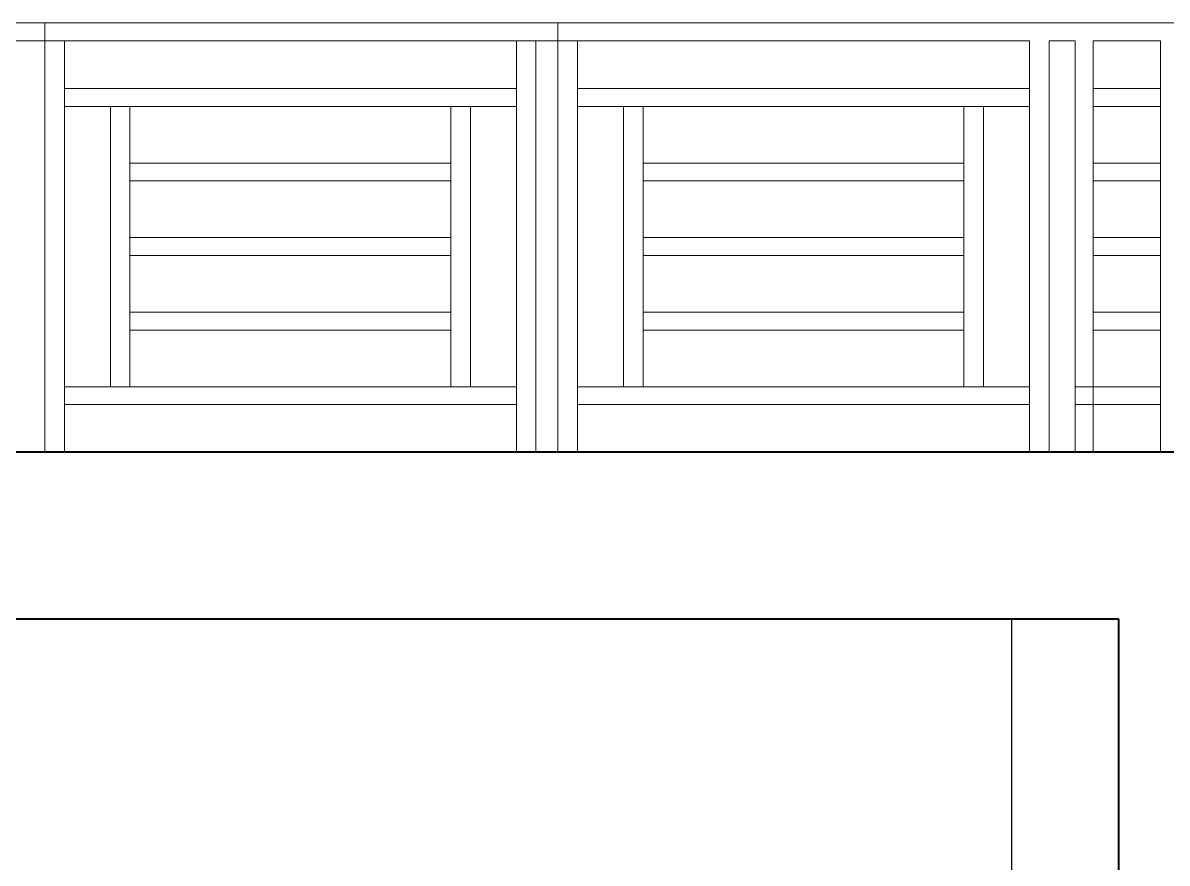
# Model space of a CAD drawing. Header units: inches. Extents: x 136316 to 139491, y -21083 to -17511.
# Drawn here: x 138149.6 to 138245.6, y -19747.6 to -19677.2 of the extents above; entities that cross this region are included whole.
import ezdxf

# ---------------------------------------------------------------- set-up
doc = ezdxf.new("R2010")
doc.units = ezdxf.units.IN
doc.header["$LTSCALE"] = 0.5
doc.header["$MEASUREMENT"] = 0
for name, color, linetype, lineweight in [('PARAPET', 50, 'Continuous', 13), ('wall', 1, 'Continuous', 40), ('wall light', 6, 'Continuous', 25)]:
    doc.layers.add(name, color=color, linetype=linetype, lineweight=lineweight)

msp = doc.modelspace()

# ---------------------------------------------------------------- linework, layer by layer
at = {"layer": 'PARAPET'}
for p, q in [((138194.503, -19677.194), (138108.464, -19677.194)), ((138151.484, -19713.194), (138151.484, -19677.194)), ((138194.503, -19713.194), (138194.503, -19677.194)), ((138239.366, -19677.194), (138194.503, -19677.194)), ((138239.366, -19677.194), (138246.523, -19677.194)), ((138126.264, -19678.694), (138151.484, -19678.694)), ((138153.131, -19678.694), (138151.484, -19678.694)), ((138153.131, -19678.694), (138191.013, -19678.694)), ((138153.131, -19713.194), (138153.131, -19678.694)), ((138192.66, -19678.694), (138191.013, -19678.694)), ((138191.013, -19713.194), (138191.013, -19678.694)), ((138192.66, -19713.194), (138192.66, -19678.694)), ((138192.66, -19678.694), (138194.503, -19678.694)), ((138196.15, -19678.694), (138194.503, -19678.694)), ((138196.15, -19678.694), (138234.032, -19678.694)), ((138196.15, -19713.194), (138196.15, -19678.694)), ((138234.032, -19713.194), (138234.032, -19678.694)), ((138235.679, -19713.194), (138235.679, -19678.694)), ((138235.679, -19678.694), (138237.866, -19678.694)), ((138237.866, -19713.194), (138237.866, -19678.694)), ((138239.366, -19678.694), (138245.023, -19678.694)), ((138239.366, -19678.694), (138239.366, -19713.194)), ((138245.023, -19713.194), (138245.023, -19678.694)), ((138191.013, -19682.694), (138153.131, -19682.694)), ((138234.032, -19682.694), (138196.15, -19682.694)), ((138245.023, -19682.694), (138239.366, -19682.694)), ((138153.131, -19684.194), (138187.17, -19684.194)), ((138156.974, -19707.694), (138156.974, -19684.194)), ((138158.621, -19707.694), (138158.621, -19684.194)), ((138185.523, -19707.694), (138185.523, -19684.194)), ((138187.17, -19707.694), (138187.17, -19684.194)), ((138187.17, -19684.194), (138191.013, -19684.194)), ((138196.15, -19684.194), (138230.189, -19684.194)), ((138199.993, -19707.694), (138199.993, -19684.194)), ((138201.64, -19707.694), (138201.64, -19684.194)), ((138228.542, -19707.694), (138228.542, -19684.194)), ((138230.189, -19707.694), (138230.189, -19684.194)), ((138230.189, -19684.194), (138234.032, -19684.194)), ((138239.366, -19684.194), (138245.023, -19684.194)), ((138185.523, -19688.944), (138158.621, -19688.944)), ((138228.542, -19688.944), (138201.64, -19688.944)), ((138245.023, -19688.944), (138239.366, -19688.944)), ((138158.621, -19690.444), (138185.523, -19690.444)), ((138201.64, -19690.444), (138228.542, -19690.444)), ((138239.366, -19690.444), (138245.023, -19690.444)), ((138185.523, -19695.194), (138158.621, -19695.194)), ((138228.542, -19695.194), (138201.64, -19695.194)), ((138245.023, -19695.194), (138239.366, -19695.194)), ((138158.621, -19696.694), (138185.523, -19696.694)), ((138201.64, -19696.694), (138228.542, -19696.694)), ((138239.366, -19696.694), (138245.023, -19696.694)), ((138185.523, -19701.444), (138158.621, -19701.444)), ((138228.542, -19701.444), (138201.64, -19701.444)), ((138245.023, -19701.444), (138239.366, -19701.444)), ((138158.621, -19702.944), (138185.523, -19702.944)), ((138201.64, -19702.944), (138228.542, -19702.944)), ((138239.366, -19702.944), (138245.023, -19702.944)), ((138187.17, -19707.694), (138153.131, -19707.694)), ((138191.013, -19707.694), (138187.17, -19707.694)), ((138230.189, -19707.694), (138196.15, -19707.694)), ((138234.032, -19707.694), (138230.189, -19707.694)), ((138245.023, -19707.694), (138237.866, -19707.694)), ((138153.131, -19709.194), (138191.013, -19709.194)), ((138196.15, -19709.194), (138234.032, -19709.194)), ((138237.866, -19709.194), (138245.023, -19709.194))]:
    msp.add_line(p, q, dxfattribs=at)
at = {"layer": 'wall'}
for p, q in [((138241.523, -19727.194), (138063.026, -19727.194)), ((138241.523, -19833.194), (138241.523, -19727.194))]:
    msp.add_line(p, q, dxfattribs=at)
msp.add_lwpolyline([(138246.523, -19713.194), (138066.398, -19713.194), (138065.444, -19713.194), (138061.342, -19713.194), (138057.97, -19713.194)], dxfattribs=at)
at = {"layer": 'wall light'}
msp.add_line((138232.523, -19727.194), (138232.523, -19797.606), dxfattribs=at)

doc.saveas('drawing.dxf')
